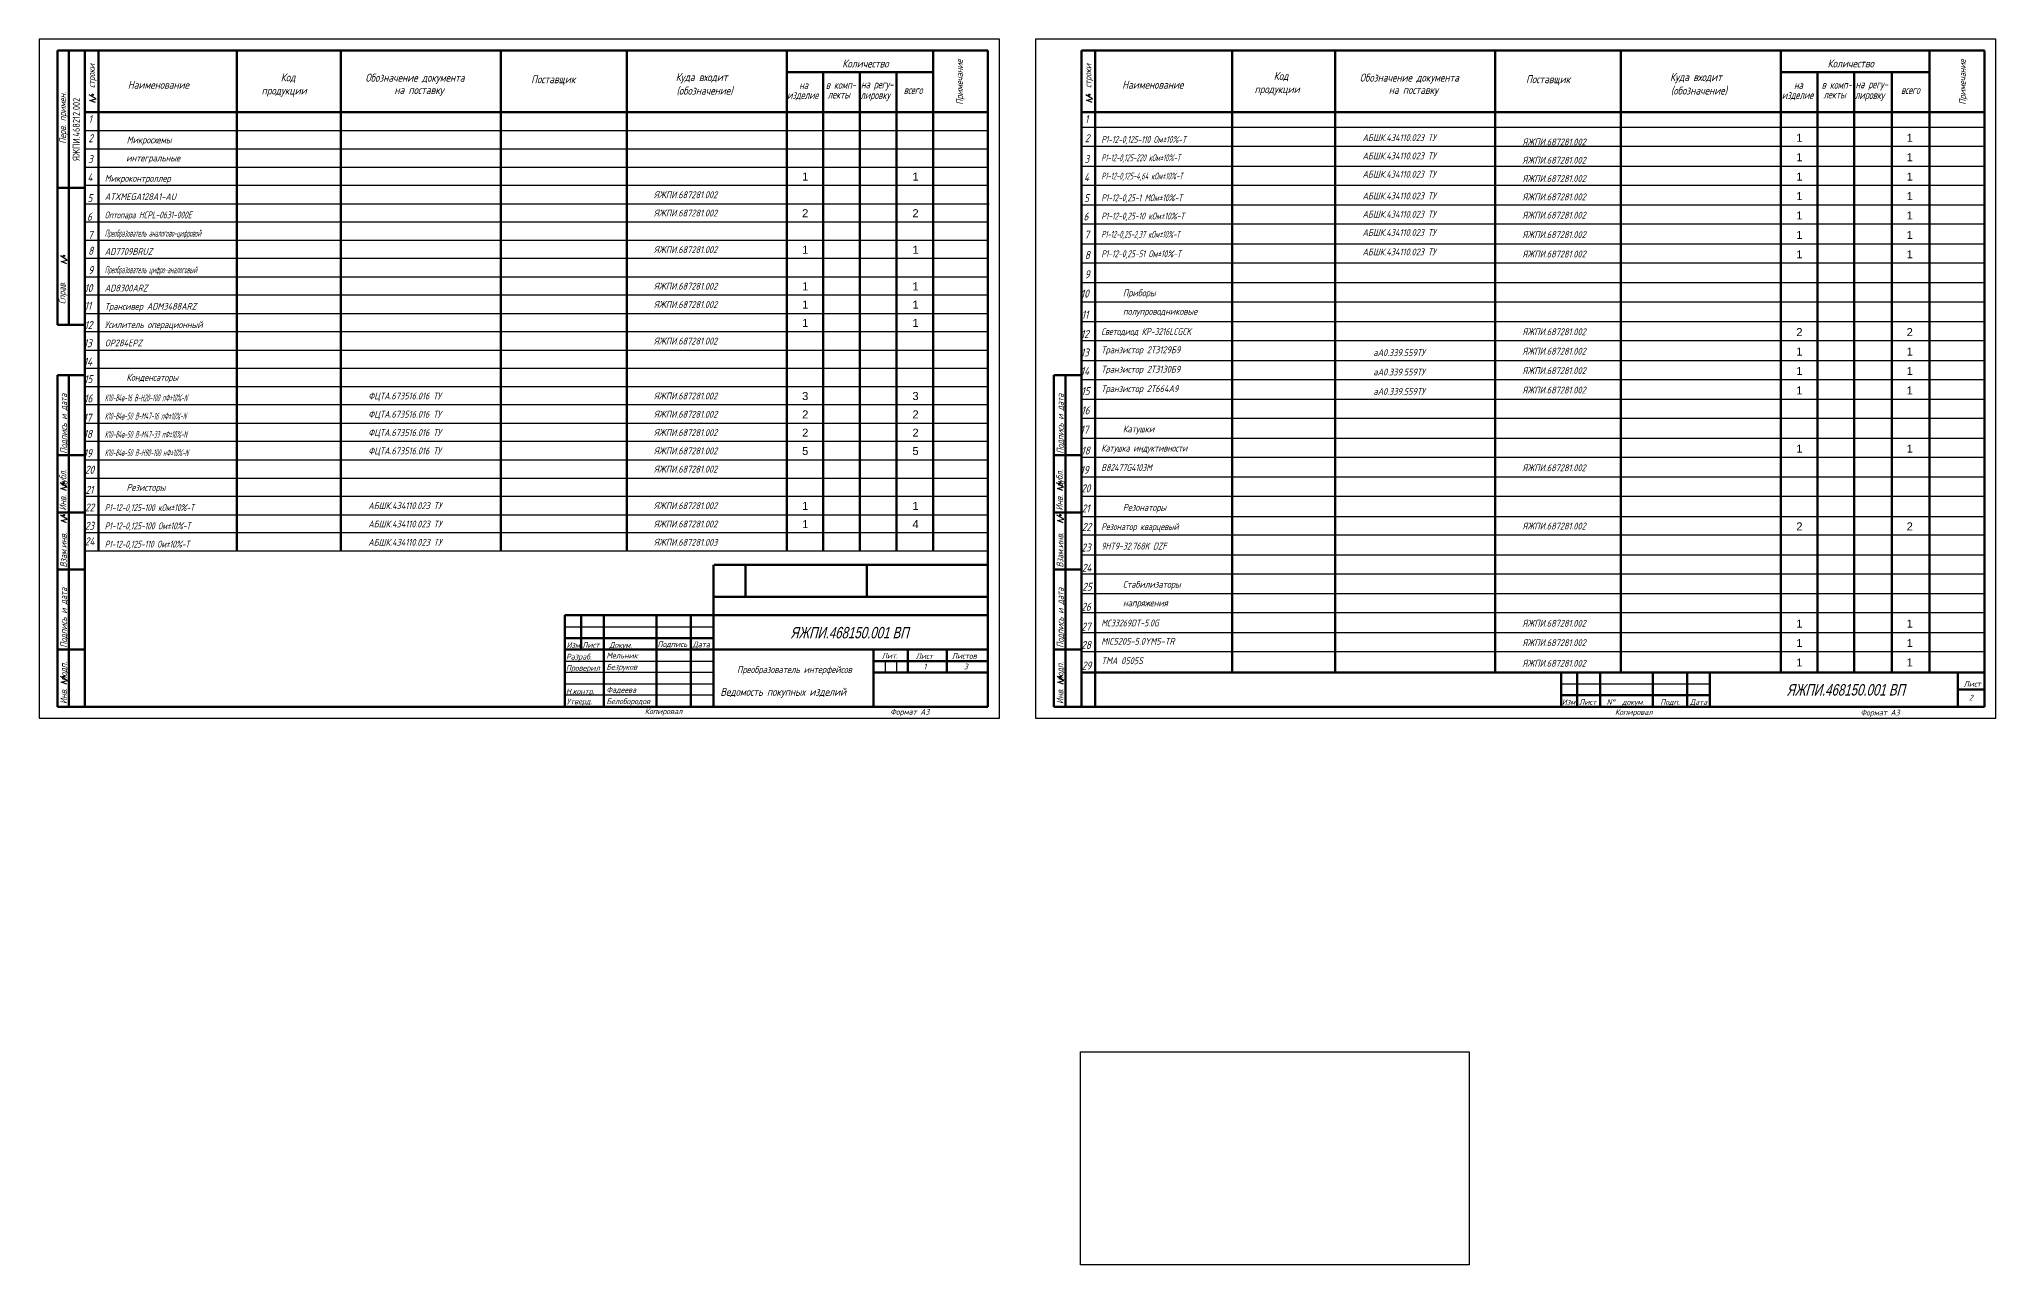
# Model space of a CAD drawing. Header units: millimetres. Extents: x 616 to 3040, y 265 to 2725.
# Drawn here: x 1502 to 2358, y 265 to 801 of the extents above; entities that cross this region are included whole.
import ezdxf
from ezdxf.enums import TextEntityAlignment as Align

# ---------------------------------------------------------------- set-up
doc = ezdxf.new("R2010")
doc.units = ezdxf.units.MM
for name, color, linetype in [('2', 3, 'Continuous'), ('3', 3, 'Continuous'), ('TONK', 7, 'Continuous')]:
    doc.layers.add(name, color=color, linetype=linetype)
doc.layers.add('КА тонкая', color=7, linetype='Continuous', lineweight=15)
doc.layers.add('ОСНОВ', color=6, linetype='Continuous', lineweight=53)
doc.styles.add('CLW', font='clw.shx', dxfattribs={"width": 0.75, "oblique": 15})
doc.styles.add('GOST', font='GOST.shx', dxfattribs={"oblique": 15, "height": 5})
doc.styles.add('rom3.5', font='romans.shx', dxfattribs={"width": 0.8, "height": 3.5})
doc.styles.add('Аннотативный', font='arial.ttf')
doc.styles.add('гост', font='GOST_1.TTF', dxfattribs={"oblique": 15, "height": 3})

msp = doc.modelspace()

# ---------------------------------------------------------------- linework, layer by layer
at = {"color": 7, "linetype": 'ByBlock'}
for p, q in [((1501.97507, 801.33103), (1501.97507, 504.33103)), ((1921.97507, 801.33103), (1501.97507, 801.33103)), ((1921.97507, 504.33103), (1921.97507, 801.33103)), ((2357.85474, 801.33103), (1937.85474, 801.33103)), ((1937.85474, 801.33103), (1937.85474, 504.33103)), ((2357.85474, 504.33103), (2357.85474, 801.33103)), ((1501.97507, 504.33103), (1921.97507, 504.33103)), ((1937.85474, 504.33103), (2357.85474, 504.33103))]:
    msp.add_line(p, q, dxfattribs=at)
msp.add_line((1957.85474, 728.83103), (2352.85474, 728.83103))
msp.add_lwpolyline([(1957.51751, 358.34932), (2127.54696, 358.34932), (2127.54696, 265.20559), (1957.51751, 265.20559)], close=True)
at = {"layer": '2', "color": 7}
msp.add_line((2167.76742, 519.33418), (2232.76742, 519.33418), dxfattribs=at)
at = {"layer": '3', "color": 7, "linetype": 'ByBlock'}
for p, q in [((1521.97507, 796.33103), (1521.97507, 782.33103)), ((1521.97507, 796.33103), (1521.97507, 771.33103)), ((1521.97507, 796.33103), (1531.97507, 796.33103)), ((1521.97507, 796.33103), (1521.97507, 782.33103)), ((1704.97507, 796.33103), (1756.97507, 796.33103)), ((1832.97507, 796.33103), (1846.97507, 796.33103)), ((1849.47507, 796.33103), (1865.97507, 796.33103)), ((1916.97507, 796.33103), (1898.97507, 796.33103)), ((1957.85474, 796.33103), (1957.85474, 782.33103)), ((1957.85474, 796.33103), (1957.85474, 771.33103)), ((1957.85474, 796.33103), (1967.85474, 796.33103)), ((2268.85474, 796.33103), (2282.85474, 796.33103)), ((2285.35474, 796.33103), (2301.85474, 796.33103)), ((2352.85474, 796.33103), (2334.85474, 796.33103)), ((1521.97507, 771.33103), (1521.97507, 762.83103)), ((1521.97507, 771.33103), (1521.97507, 762.83103)), ((1526.88405, 775.21107), (1523.9062, 776.99608)), ((1524.20398, 774.55656), (1526.88405, 775.21107)), ((1526.64582, 773.60456), (1524.20398, 774.55656)), ((1957.85474, 771.33103), (1957.85474, 762.83103)), ((1962.75622, 775.24036), (1959.77838, 777.02538)), ((1960.07616, 774.58586), (1962.75622, 775.24036)), ((1962.51799, 773.63385), (1960.07616, 774.58586)), ((1916.97507, 762.83103), (1916.97507, 754.33103)), ((1957.85474, 762.83103), (2352.85474, 762.83103)), ((2352.85474, 762.83103), (2352.85474, 754.33103)), ((1521.97507, 761.33103), (1916.97507, 761.33103)), ((1521.97507, 754.33103), (1521.97507, 745.83103)), ((1521.97507, 754.33103), (1521.97507, 745.83103)), ((1521.97507, 753.33103), (1916.97507, 753.33103)), ((2352.85474, 754.33103), (1957.85474, 754.33103)), ((1957.85474, 754.33103), (1957.85474, 745.83103)), ((1521.97507, 745.33103), (1916.97507, 745.33103)), ((1957.85474, 745.83103), (2352.85474, 745.83103)), ((1916.97507, 737.33103), (1521.97507, 737.33103)), ((2352.85474, 737.33103), (1957.85474, 737.33103)), ((1522.47507, 729.33103), (1917.47507, 729.33103)), ((1916.97507, 721.33103), (1521.97507, 721.33103)), ((2352.85474, 720.33103), (1957.85474, 720.33103)), ((1521.97507, 713.33103), (1916.97507, 713.33103)), ((1957.85474, 711.83103), (2352.85474, 711.83103)), ((1514.27544, 704.71892), (1511.29759, 706.50393)), ((1511.59538, 704.06442), (1514.27544, 704.71892)), ((1514.03721, 703.11241), (1511.59538, 704.06442)), ((1916.97507, 705.33103), (1521.97507, 705.33103)), ((2352.85474, 703.33103), (1957.85474, 703.33103)), ((1521.97507, 697.33103), (1916.97507, 697.33103)), ((1957.85474, 694.83103), (2352.85474, 694.83103)), ((1916.97507, 689.33103), (1521.97507, 689.33103)), ((2352.85474, 686.33103), (1957.85474, 686.33103)), ((1521.97507, 681.33103), (1916.97507, 681.33103)), ((1957.85474, 677.83103), (2352.85474, 677.83103)), ((1916.97507, 673.33103), (1521.97507, 673.33103)), ((2352.85474, 669.33103), (1957.85474, 669.33103)), ((1521.97507, 665.33103), (1916.97507, 665.33103)), ((1957.85474, 660.83103), (2352.85474, 660.83103)), ((1509.97507, 654.33103), (1514.97507, 654.33103)), ((1916.97507, 657.33103), (1521.97507, 657.33103)), ((1521.97507, 619.33103), (1521.97507, 654.33103)), ((1521.97507, 619.33103), (1521.97507, 654.33103)), ((1945.85474, 654.33103), (1950.85474, 654.33103)), ((1957.85474, 619.33103), (1957.85474, 654.33103)), ((1957.85474, 619.33103), (1957.85474, 654.33103)), ((2352.85474, 652.33103), (1957.85474, 652.33103)), ((1521.97507, 649.33103), (1916.97507, 649.33103)), ((1957.85474, 643.83103), (2352.85474, 643.83103)), ((1916.97507, 641.33103), (1521.97507, 641.33103)), ((2352.85474, 635.33103), (1957.85474, 635.33103)), ((1521.97507, 633.33103), (1916.97507, 633.33103)), ((1916.97507, 625.33103), (1521.97507, 625.33103)), ((1957.85474, 626.83103), (2352.85474, 626.83103)), ((1521.97507, 617.31261), (1916.97507, 617.31261)), ((2352.85474, 618.33103), (1957.85474, 618.33103)), ((1521.97507, 609.31261), (1916.97507, 609.31261)), ((1957.85474, 609.83103), (2352.85474, 609.83103)), ((1514.14262, 605.46973), (1511.16478, 607.25474)), ((1511.46256, 604.81522), (1514.14262, 605.46973)), ((1513.90439, 603.86322), (1511.46256, 604.81522)), ((1916.97507, 601.33103), (1521.97507, 601.33103)), ((1950.02229, 605.46973), (1947.04445, 607.25474)), ((1947.34223, 604.81522), (1950.02229, 605.46973)), ((1949.78406, 603.86322), (1947.34223, 604.81522)), ((2352.85474, 601.33103), (1957.85474, 601.33103)), ((1514.23798, 591.37007), (1511.26013, 593.15508)), ((1511.55792, 590.71557), (1514.23798, 591.37007)), ((1513.99975, 589.76356), (1511.55792, 590.71557)), ((1521.97507, 593.33103), (1916.97507, 593.33103)), ((1950.11765, 591.37007), (1947.1398, 593.15509)), ((1947.43759, 590.71557), (1950.11765, 591.37007)), ((1949.87942, 589.76356), (1947.43759, 590.71557)), ((1958.15138, 592.47092), (2353.15138, 592.47092)), ((1916.97507, 585.33103), (1521.97507, 585.33103)), ((2352.85474, 584.33103), (1957.85474, 584.33103)), ((1916.97507, 577.33103), (1521.97507, 577.33103)), ((1957.85474, 575.83103), (2352.85474, 575.83103)), ((1521.97507, 534.33103), (1521.97507, 569.33103)), ((1521.97507, 534.33103), (1521.97507, 569.33103)), ((1957.85474, 534.33103), (1957.85474, 569.33103)), ((2352.85474, 567.33103), (1957.85474, 567.33103)), ((1957.85474, 558.83103), (2352.85474, 558.83103)), ((2352.85474, 509.33103), (2352.85474, 564.33103)), ((1731.97507, 549.33103), (1731.97507, 544.33103)), ((2352.85474, 550.33103), (1957.85474, 550.33103)), ((1731.97507, 544.33103), (1796.97507, 544.33103)), ((1916.97507, 539.33103), (1916.97507, 534.33103)), ((1957.85474, 541.83103), (2352.85474, 541.83103)), ((2352.85474, 539.33103), (2352.85474, 534.33103)), ((1866.97507, 534.33103), (1881.97507, 534.33103)), ((1916.97507, 534.33103), (1866.97507, 534.33103)), ((1881.97507, 534.33103), (1898.97507, 534.33103)), ((2352.85474, 533.33103), (1957.85474, 533.33103)), ((1514.33453, 520.75186), (1511.35668, 522.53688)), ((1731.97507, 529.33103), (1796.97507, 529.33103)), ((1796.97507, 524.33103), (1731.97507, 524.33103)), ((1866.97507, 529.33103), (1871.97507, 529.33103)), ((1871.97507, 529.33103), (1876.97507, 529.33103)), ((1871.97507, 529.33103), (1871.97507, 524.33103)), ((1876.97507, 529.33103), (1876.97507, 524.33103)), ((1916.97507, 529.33103), (1916.97507, 524.33103)), ((1916.97507, 529.33103), (1916.97507, 524.33103)), ((1950.2142, 520.75186), (1947.23635, 522.53688)), ((2352.85474, 529.33103), (2352.85474, 524.33103)), ((2352.85474, 529.33103), (2352.85474, 524.33103)), ((1511.65446, 520.09736), (1514.33453, 520.75186)), ((1514.0963, 519.14535), (1511.65446, 520.09736)), ((1731.97507, 519.33103), (1796.97507, 519.33103)), ((1796.97507, 514.33103), (1731.97507, 514.33103)), ((1947.53414, 520.09736), (1950.2142, 520.75186)), ((1949.97597, 519.14535), (1947.53414, 520.09736)), ((2352.85474, 519.33103), (2352.85474, 514.33103))]:
    msp.add_line(p, q, dxfattribs=at)
for centre in [(1525.45468, 776.99608), (1961.32686, 777.02538), (1512.84607, 706.50393), (1512.71325, 607.25474), (1948.59293, 607.25474), (1512.80861, 593.15508), (1948.68828, 593.15509), (1512.90516, 522.53688), (1948.78483, 522.53688)]:
    msp.add_circle(centre, 0.29779, dxfattribs=at)
at = {"layer": 'ОСНОВ', "color": 7, "linetype": 'Continuous'}
for p, q in [((1521.97507, 796.33103), (1509.97507, 796.33103)), ((1514.97507, 796.33103), (1514.97507, 676.33103)), ((1509.97507, 736.33103), (1521.97507, 736.33103)), ((1514.97507, 654.33103), (1514.97507, 509.33103)), ((1950.85474, 654.33103), (1950.85474, 509.33103)), ((1509.97507, 619.33103), (1521.97507, 619.33103)), ((1945.85474, 619.33103), (1957.85474, 619.33103)), ((1509.97507, 594.33103), (1521.97507, 594.33103)), ((1945.85474, 594.33103), (1957.85474, 594.33103)), ((1521.97507, 569.33103), (1509.97507, 569.33103)), ((1957.85474, 569.33103), (1945.85474, 569.33103)), ((1509.97507, 534.33103), (1521.97507, 534.33103)), ((1945.85474, 534.33103), (1957.85474, 534.33103)), ((2232.76742, 524.33418), (2352.76742, 524.33418)), ((1521.97507, 509.33103), (1509.97507, 509.33103)), ((1957.85474, 509.33103), (1945.85474, 509.33103))]:
    msp.add_line(p, q, dxfattribs=at)
at = {"layer": 'ОСНОВ', "color": 7, "linetype": 'ByBlock'}
for p, q in [((1509.97507, 796.33103), (1509.97507, 676.33103)), ((1521.97507, 796.33103), (1514.97507, 796.33103)), ((1521.97507, 796.33103), (1521.97507, 509.33103)), ((1521.97507, 796.33103), (1521.97507, 571.33103)), ((1521.97507, 796.33103), (1521.97507, 771.33103)), ((1521.97507, 796.33103), (1521.97507, 571.33103)), ((1521.97507, 796.33103), (1521.97507, 509.33103)), ((1916.97507, 796.33103), (1521.97507, 796.33103)), ((1527.97507, 796.33103), (1527.97507, 577.33103)), ((1588.42523, 577.33103), (1588.42523, 796.33103)), ((1633.97507, 796.33103), (1633.97507, 577.33103)), ((1703.97507, 577.33103), (1703.97507, 796.33103)), ((1758.97507, 796.33103), (1758.97507, 577.33103)), ((1828.97507, 577.33103), (1828.97507, 796.41665)), ((1892.97507, 786.93245), (1892.97507, 796.33103)), ((1916.97507, 509.33103), (1916.97507, 796.33103)), ((2352.85474, 796.33103), (1957.85474, 796.33103)), ((1957.85474, 796.33103), (1957.85474, 509.33103)), ((1957.85474, 796.33103), (1957.85474, 571.33103)), ((1963.85474, 796.33103), (1963.85474, 509.33103)), ((2023.85476, 524.33418), (2023.85476, 796.65195)), ((2068.85474, 796.33103), (2068.85474, 524.33418)), ((2138.85474, 524.33418), (2138.85474, 796.33103)), ((2193.85474, 796.33103), (2193.85474, 524.33418)), ((2263.85474, 786.93245), (2263.85474, 796.33103)), ((2328.85474, 786.93245), (2328.85474, 796.33103)), ((2352.85474, 509.33103), (2352.85474, 796.33103)), ((1828.97507, 786.93245), (1892.97507, 786.93245)), ((1844.97507, 577.33103), (1844.97507, 786.93245)), ((1860.97507, 577.33103), (1860.97507, 786.93245)), ((1876.97507, 577.33103), (1876.97507, 786.93245)), ((1892.97507, 786.93245), (1892.97507, 577.33103)), ((2263.85474, 524.33418), (2263.85474, 786.93245)), ((2263.85474, 786.93245), (2328.85474, 786.93245)), ((2279.85474, 524.33418), (2279.85474, 786.93245)), ((2295.85474, 786.93245), (2295.85474, 524.33418)), ((2312.35474, 524.33418), (2312.35474, 786.93245)), ((2328.85474, 786.93245), (2328.85474, 524.33418)), ((1521.97507, 769.33103), (1916.97507, 769.33103)), ((1957.85474, 769.33103), (2352.85474, 769.33103)), ((1509.97507, 676.33103), (1521.97507, 676.33103)), ((1509.97507, 619.33103), (1509.97507, 654.33103)), ((1509.97507, 654.33103), (1521.97507, 654.33103)), ((1945.85474, 654.33103), (1957.85474, 654.33103)), ((1945.85474, 619.33103), (1945.85474, 654.33103)), ((1509.97507, 569.33103), (1509.97507, 619.33103)), ((1945.85474, 569.33103), (1945.85474, 619.33103)), ((1509.97507, 569.33103), (1509.97507, 534.33103)), ((1796.97507, 571.44487), (1796.97507, 509.33103)), ((1797.24615, 571.33103), (1916.49662, 571.33103)), ((1810.97507, 571.44487), (1810.97507, 557.33103)), ((1863.97507, 571.44487), (1863.97507, 557.33103)), ((1945.85474, 569.33103), (1945.85474, 534.33103)), ((1957.85474, 534.33103), (1957.85474, 569.33103)), ((1797.33563, 557.33103), (1916.97507, 557.33103)), ((1916.97507, 509.33103), (1916.97507, 564.33103)), ((1731.97507, 549.33103), (1916.97507, 549.33103)), ((1731.97507, 549.33103), (1731.97507, 509.33103)), ((1739.00248, 534.33103), (1739.00248, 549.33103)), ((1748.97507, 549.33103), (1748.97507, 509.33103)), ((1771.97507, 549.33103), (1771.97507, 509.33103)), ((1786.97507, 549.33103), (1786.97507, 509.33103)), ((1731.97507, 544.33103), (1731.97507, 539.33103)), ((1731.97507, 539.33103), (1796.97507, 539.33103)), ((1509.97507, 509.33103), (1509.97507, 534.33103)), ((1796.97507, 534.33103), (1731.97507, 534.33103)), ((1796.97507, 534.33103), (1916.97507, 534.33103)), ((1866.97507, 534.33103), (1866.97507, 509.33103)), ((1881.97507, 534.33103), (1881.97507, 524.33103)), ((1898.97507, 534.33103), (1898.97507, 524.33103)), ((1945.85474, 509.33103), (1945.85474, 534.33103)), ((1866.97507, 529.33103), (1916.97507, 529.33103)), ((1916.97507, 524.33103), (1866.97507, 524.33103)), ((2167.76742, 524.33418), (1957.85474, 524.33418)), ((2167.76742, 524.33418), (2167.76742, 509.33103)), ((2174.76742, 524.33103), (2174.76742, 509.33103)), ((2184.76742, 524.33418), (2184.76742, 509.33418)), ((2207.76742, 524.33418), (2207.76742, 509.33418)), ((2222.76742, 524.33418), (2222.76742, 509.33418)), ((2232.76742, 524.33418), (2232.76742, 509.33418)), ((2341.20874, 524.33418), (2341.20874, 509.33103)), ((1916.97507, 519.33103), (1916.97507, 514.33103)), ((2167.76742, 514.33418), (2232.76742, 514.33418)), ((2341.20874, 516.83418), (2352.76742, 516.83418)), ((1521.97507, 509.33103), (1916.97507, 509.33103)), ((1957.85474, 509.33103), (2352.85474, 509.33103))]:
    msp.add_line(p, q, dxfattribs=at)
at = {"layer": 'ОСНОВ', "color": 7}
msp.add_line((2167.76742, 524.33418), (2232.76742, 524.33418), dxfattribs=at)

# ---------------------------------------------------------------- texts
at = {"insert": (1516.70053, 748.16588), "char_height": 3.0911819, "attachment_point": 1, "rotation": 90, "style": 'rom3.5'}
msp.add_mtext_dynamic_manual_height_columns('ЯЖПИ.468212.002', width=55.2474655, gutter_width=17.5, heights=[0], dxfattribs=at)
at = {"char_height": 3.5, "attachment_point": 5, "style": 'Аннотативный'}
for s, insert, width in [('1', (2271.94174, 758.19202), 16), ('1', (2320.19174, 758.19202), 15.5), ('1', (2271.94174, 749.69202), 16), ('1', (2320.19174, 749.69202), 15.5), ('1', (1837.06207, 741.19202), 16), ('1', (1885.31207, 741.19202), 15.5), ('1', (2271.94174, 741.19202), 16), ('1', (2320.19174, 741.19202), 15.5), ('1', (2271.94174, 732.69202), 16), ('1', (2320.19174, 732.69202), 15.5), ('2', (1837.06207, 725.19202), 16), ('2', (1885.31207, 725.19202), 15.5), ('1', (2271.94174, 724.19202), 16), ('1', (2320.19174, 724.19202), 15.5), ('1', (1837.06207, 709.19202), 16), ('1', (1885.31207, 709.19202), 15.5), ('1', (2271.94174, 715.69202), 16), ('1', (2320.19174, 715.69202), 15.5), ('1', (2271.94174, 707.19202), 16), ('1', (2320.19174, 707.19202), 15.5), ('1', (1837.06207, 693.19202), 16), ('1', (1885.31207, 693.19202), 15.5), ('1', (1837.06207, 685.19202), 16), ('1', (1885.31207, 685.19202), 15.5), ('1', (1837.06207, 677.19202), 16), ('1', (1885.31207, 677.19202), 15.5), ('2', (2271.94174, 673.19202), 16), ('2', (2320.19174, 673.19202), 15.5), ('1', (2271.94174, 664.69202), 16), ('1', (2320.19174, 664.69202), 15.5), ('1', (2271.94174, 656.19202), 16), ('1', (2320.19174, 656.19202), 15.5), ('3', (1837.06207, 645.19202), 16), ('3', (1885.31207, 645.19202), 15.5), ('1', (2271.94174, 647.69202), 16), ('1', (2320.19174, 647.69202), 15.5), ('2', (1837.06207, 637.19202), 16), ('2', (1885.31207, 637.19202), 15.5), ('2', (1837.06207, 629.19202), 16), ('2', (1885.31207, 629.19202), 15.5), ('5', (1837.06207, 621.1736), 16), ('5', (1885.31207, 621.1736), 15.5), ('1', (2271.94174, 622.19202), 16), ('1', (2320.19174, 622.19202), 15.5), ('1', (1837.06207, 597.19202), 16), ('1', (1837.06207, 589.19202), 16), ('4', (1885.31207, 589.19202), 15.5), ('1', (1885.31207, 597.19202), 15.5), ('2', (2271.94174, 588.19202), 16), ('2', (2320.19174, 588.19202), 15.5), ('1', (2271.94174, 545.69202), 16), ('1', (2320.19174, 545.69202), 15.5), ('1', (2271.94174, 537.19202), 16), ('1', (2320.19174, 537.19202), 15.5), ('1', (2271.94174, 528.69202), 16), ('1', (2320.19174, 528.69202), 15.5)]:
    msp.add_mtext(s, dxfattribs=dict(at, insert=insert, width=width))
at = {"insert": (1832.35007, 525.20319), "char_height": 3, "attachment_point": 5, "style": 'GOST'}
msp.add_mtext_dynamic_manual_height_columns('Преобразователь интерфейсов', width=69.25, gutter_width=17.5, heights=[0], dxfattribs=at)
at = {"layer": '3', "color": 7, "linetype": 'ByBlock', "style": 'rom3.5', "oblique": 15, "width": 0.8}
for s, p in [('строки', (1526.40704, 779.95069)), ('Примечание', (1906.05934, 772.61116)), ('строки', (1962.25155, 779.97999)), ('Примечание', (2344.72862, 772.64046)), ('Перв. примен.', (1513.77133, 755.53618)), ('Справ.', (1513.50978, 685.41554)), ('Подпись и дата', (1514.22063, 619.98736)), ('Подпись и дата', (1950.10031, 619.98737)), ('Инв.  дубл.', (1513.8477, 595.12887)), ('Инв.  дубл.', (1949.72737, 595.12888)), ('Взам.инв.', (1514.10454, 570.22951)), ('Взам.инв.', (1949.98421, 570.22951)), ('Подпись и дата', (1514.22006, 535.11143)), ('Подпись и дата', (1950.09974, 535.11143)), ('Инв.  подп.', (1514.1552, 510.53813)), ('Инв.  подп.', (1950.03487, 510.53813))]:
    msp.add_text(s, height=3, rotation=90, dxfattribs=at).set_placement(p)
at = {"layer": '3', "color": 7, "linetype": 'ByBlock', "style": 'rom3.5', "oblique": 15}
for s, height, width, p in [('Количество', 3.5, 0.8, (1853.26674, 788.91836)), ('Количество', 3.5, 0.8, (2284.22764, 788.94766)), ('Наименование', 3.5, 0.8, (1540.76571, 779.60355)), ('продукции', 3.5, 0.8, (1599.27234, 777.10688)), ('Код', 3.5, 0.8, (1607.64269, 782.86569)), ('Обозначение документа ', 3.5, 0.8, (1644.69609, 782.72144)), ('на поставку', 3.5, 0.8, (1657.36066, 777.34406)), ('Поставщик', 3.5, 0.8, (1717.17049, 782.03262)), ('Куда входит', 3.5, 0.8, (1780.40904, 782.9809)), ('(обозначение)', 3.5, 0.8, (1780.74744, 777.04715)), ('на', 3.5, 0.7, (1834.42352, 779.48187)), ('в комп-', 3.5, 0.6, (1846.07986, 779.59025)), ('на регу-', 3.5, 0.6, (1861.44946, 779.80702)), ('всего', 3.5, 0.7, (1880.15685, 777.32042)), ('Наименование', 3.5, 0.8, (1975.70874, 779.63285)), ('продукции', 3.5, 0.8, (2033.61681, 777.71371)), ('Код', 3.5, 0.8, (2041.98716, 783.47252)), ('Обозначение документа ', 3.5, 0.8, (2079.63911, 782.75074)), ('на поставку', 3.5, 0.8, (2092.30369, 777.37336)), ('Поставщик', 3.5, 0.8, (2152.32006, 782.06192)), ('Куда входит', 3.5, 0.8, (2215.35206, 783.01019)), ('(обозначение)', 3.5, 0.8, (2215.69046, 777.07645)), ('на', 3.5, 0.7, (2269.55502, 779.51117)), ('в комп-', 3.5, 0.6, (2281.65481, 779.61955)), ('на регу-', 3.5, 0.6, (2296.47796, 779.83632)), ('всего', 3.5, 0.7, (2316.3957, 777.34972)), ('изделие', 3.5, 0.7, (1829.10771, 775.12851)), ('лекты', 3.5, 0.7, (1846.83926, 775.34528)), ('лировку', 3.5, 0.7, (1861.15867, 775.12851)), ('изделие', 3.5, 0.7, (2264.23921, 775.15781)), ('лекты', 3.5, 0.7, (2282.41421, 775.37458)), ('лировку', 3.5, 0.7, (2296.15472, 775.15781)), ('1', 3.5, 0.8, (1523.51122, 764.58166)), ('1', 3.5, 0.8, (1959.3908, 764.58166)), ('2', 3.5, 0.8, (1523.51122, 756.24607)), ('2', 3.5, 0.8, (1959.3908, 756.24607)), ('3', 3.5, 0.8, (1523.31257, 747.11662)), ('3', 3.5, 0.8, (1959.19214, 747.11662)), ('4', 3.5, 0.8, (1523.11391, 739.17797)), ('4', 3.5, 0.8, (1958.99349, 739.17797)), ('5', 3.5, 0.8, (1523.11391, 730.04852)), ('5', 3.5, 0.8, (1958.99349, 730.04852)), ('6', 3.5, 0.8, (1522.91526, 721.9114)), ('6', 3.5, 0.8, (1958.79483, 721.99584)), ('8', 3.5, 0.8, (1523.43766, 707.01927)), ('7', 3.5, 0.8, (1523.31257, 713.97274)), ('7', 3.5, 0.8, (1959.19214, 714.05718)), ('9', 3.5, 0.8, (1523.43766, 698.58126)), ('8', 3.5, 0.8, (1959.31723, 705.14836)), ('10', 3.5, 0.8, (1521.80421, 690.70193)), ('9', 3.5, 0.8, (1959.31723, 696.71036)), ('11', 3.5, 0.8, (1521.80421, 682.95744)), ('10', 3.5, 0.8, (1957.61325, 688.27236)), ('12', 3.5, 0.8, (1521.80421, 674.51944)), ('11', 3.5, 0.8, (1957.95127, 679.04675)), ('13', 3.5, 0.8, (1521.45229, 666.57269)), ('12', 3.5, 0.8, (1957.61325, 670.60875)), ('14', 3.5, 0.8, (1521.45229, 658.48627)), ('13', 3.5, 0.8, (1957.59935, 662.52233)), ('15', 3.5, 0.8, (1521.6496, 650.86441)), ('14', 3.5, 0.8, (1957.59935, 654.43592)), ('16', 3.5, 0.8, (1521.6496, 642.42641)), ('15', 3.5, 0.8, (1957.83896, 645.64633)), ('17', 3.5, 0.8, (1521.28345, 633.98841)), ('16', 3.5, 0.8, (1957.83896, 637.20833)), ('18', 3.5, 0.8, (1521.40855, 626.90998)), ('17', 3.5, 0.8, (1957.41644, 628.77033)), ('19', 3.5, 0.8, (1521.40855, 618.47198)), ('18', 3.5, 0.8, (1957.83896, 619.62916)), ('20', 3.5, 0.8, (1522.00335, 611.23493)), ('19', 3.5, 0.8, (1957.41644, 611.19116)), ('21', 3.5, 0.8, (1522.19883, 602.44534)), ('20', 3.5, 0.8, (1957.76836, 603.10474)), ('22', 3.5, 0.8, (1522.00335, 594.72294)), ('21', 3.5, 0.8, (1958.00797, 594.31516)), ('23', 3.5, 0.8, (1521.96168, 586.71913)), ('24', 3.5, 0.8, (1521.96168, 579.92421)), ('22', 3.5, 0.8, (1958.10637, 586.22874)), ('23', 3.5, 0.8, (1957.85286, 577.21603)), ('24', 3.5, 0.8, (1958.06788, 568.34976)), ('25', 3.5, 0.8, (1958.2567, 560.04943)), ('26', 3.5, 0.8, (1957.83418, 551.28737)), ('27', 3.5, 0.8, (1957.83418, 542.60975)), ('Разраб.', 2.5, 0.8, (1732.44627, 529.97154)), ('Изм ', 2.5, 0.8, (1732.66275, 535.03143)), ('Лист', 2.5, 0.8, (1739.51167, 535.10299)), ('Мельник', 2.5, 0.8, (1750.10732, 530.46462)), ('Докум.', 2.5, 0.8, (1751.39224, 535.0798)), ('Подпись', 2.5, 0.8, (1772.44307, 535.43092)), ('Дата', 2.5, 0.8, (1787.8061, 535.30899)), ('Лит.', 2.5, 0.8, (1870.53892, 530.40269)), ('Лист', 2.5, 0.8, (1885.38419, 530.23688)), ('Листов', 2.5, 0.8, (1901.17567, 530.31571)), ('28', 3.5, 0.8, (1957.7695, 534.5825)), ('Проверил', 2.5, 0.8, (1732.38739, 525.02979)), ('Безруков', 2.5, 0.8, (1750.10732, 525.46462)), ('1', 2.5, 0.8, (1888.85084, 525.67117)), ('3', 2.5, 0.8, (1906.4484, 525.67117)), ('29', 3.5, 0.8, (1958.05746, 525.57553)), ('Н.контр.', 2.5, 0.8, (1732.40385, 514.79935)), ('Фадеева', 2.5, 0.8, (1750.10732, 515.46462)), ('Ведомость покупных изделий', 3.5, 0.8, (1799.95172, 514.08372)), ('2', 2.5, 0.8, (2346.06106, 512.06819)), ('Утверд.', 2.5, 0.8, (1732.72824, 510.41903)), ('Белобородов', 2.5, 0.8, (1750.10732, 510.46462)), ('Копировал', 2.5, 0.8, (1766.88128, 506.09032)), ('Формат А3 ', 2.5, 0.8, (1874.27289, 505.84911)), ('Копировал', 2.5, 0.8, (2191.25993, 505.75991)), ('Формат А3 ', 2.5, 0.8, (2298.65154, 505.5187))]:
    msp.add_text(s, height=height, dxfattribs=dict(at, width=width)).set_placement(p)
at = {"layer": '3', "color": 7, "linetype": 'ByBlock', "style": 'rom3.5', "oblique": 15, "width": 0.8}
for s, p in [('Лист', (2347.52548, 518.09625)), ('Изм.', (2171.30764, 510.1468)), ('Лист', (2179.30764, 510.1468)), ('N%%d  докум.', (2195.80764, 510.1468)), ('Подп.', (2215.30764, 510.1468)), ('Дата', (2227.80764, 510.1468))]:
    msp.add_text(s, height=2.5, dxfattribs=at).set_placement(p, align=Align.CENTER)
at = {"layer": 'TONK', "style": 'CLW', "oblique": 15, "width": 0.75}
for p in [(1830.49332, 539.22782), (2266.28567, 514.23096)]:
    msp.add_text('ЯЖПИ.468150.001 ВП ', height=5, dxfattribs=at).set_placement(p)
at = {"layer": 'КА тонкая', "linetype": 'ByBlock', "ltscale": 20, "style": 'гост', "oblique": 15}
for s, p in [('Микросхемы', (1540.26812, 755.7718)), ('ЯЖПИ.687281.002', (2150.81889, 754.85708)), ('интегральные', (1540.0474, 747.84188)), ('ЯЖПИ.687281.002', (2150.81889, 746.85708)), ('Микроконтроллер', (1530.66247, 738.94335)), ('ЯЖПИ.687281.002', (2150.81889, 738.85708)), ('ATXMEGA128A1-AU ', (1530.66247, 730.94335)), ('ЯЖПИ.687281.002', (1770.93922, 731.75382)), ('ЯЖПИ.687281.002', (2150.81889, 730.83866)), ('ЯЖПИ.687281.002', (1770.93922, 723.75382)), ('ЯЖПИ.687281.002', (2150.81889, 722.83866)), ('ЯЖПИ.687281.002', (1770.93922, 707.75382)), ('ЯЖПИ.687281.002', (2150.81889, 714.33866)), ('AD7709BRUZ', (1530.66247, 706.94335)), ('ЯЖПИ.687281.002', (2150.81889, 705.83866)), ('AD8300ARZ', (1530.66247, 690.94335)), ('ЯЖПИ.687281.002', (1770.93922, 691.75382)), ('Трансивер ADM3488ARZ', (1530.66247, 682.94335)), ('ЯЖПИ.687281.002', (1770.93922, 683.75382)), ('OP284EPZ', (1530.66247, 666.94335)), ('ЯЖПИ.687281.002', (1770.93922, 667.75382)), ('ЯЖПИ.687281.002', (2150.81889, 671.83866)), ('ЯЖПИ.687281.002', (2150.81889, 663.33866)), ('Конденсаторы', (1540.14046, 651.85658)), ('ЯЖПИ.687281.002', (2150.81889, 654.83866)), ('ФЦТА.673516.016 ТУ', (1645.93922, 643.75382)), ('ЯЖПИ.687281.002', (1770.93922, 643.75382)), ('ЯЖПИ.687281.002', (2150.81889, 646.33866)), ('ФЦТА.673516.016 ТУ', (1645.93922, 635.75382)), ('ЯЖПИ.687281.002', (1770.93922, 635.75382)), ('ФЦТА.673516.016 ТУ', (1645.93922, 627.75382)), ('ЯЖПИ.687281.002', (1770.93922, 627.75382)), ('ФЦТА.673516.016 ТУ', (1645.93922, 619.7354)), ('ЯЖПИ.687281.002', (1770.93922, 619.7354)), ('ЯЖПИ.687281.002', (1770.93922, 611.7354)), ('ЯЖПИ.687281.002', (2150.81889, 612.33866)), ('Резисторы', (1540.18995, 603.75382)), ('АБШК.434110.023 ТУ', (1645.93922, 595.75382)), ('АБШК.434110.023 ТУ', (1645.93922, 587.75382)), ('ЯЖПИ.687281.002', (1770.93922, 595.75382)), ('ЯЖПИ.687281.002', (1770.93922, 587.75382)), ('АБШК.434110.023 ТУ', (1645.93922, 579.75382)), ('ЯЖПИ.687281.003', (1770.93922, 579.75382)), ('ЯЖПИ.687281.002', (2150.81889, 586.83866)), ('ЯЖПИ.687281.002', (2150.81889, 544.33866)), ('ЯЖПИ.687281.002', (2150.81889, 535.83866)), ('ЯЖПИ.687281.002', (2150.81889, 526.8418))]:
    msp.add_text(s, height=3, dxfattribs=at).set_placement(p)
at = {"layer": 'КА тонкая', "linetype": 'ByBlock', "lineweight": 0, "ltscale": 20, "style": 'гост', "oblique": 15}
for s, width, p in [('Р1-12-0,125-110 Ом±10%%%-Т', 0.8, (1966.54214, 755.94335)), ('Р1-12-0,125-220 кОм±10%%%-Т', 0.7, (1966.54214, 747.94335)), ('Р1-12-0,125-4,64 кОм±10%%%-Т', 0.7, (1966.54214, 739.94335)), ('Р1-12-0,25-1 МОм±10%%%-Т', 0.8, (1966.54214, 730.44335)), ('Р1-12-0,25-10 кОм±10%%%-Т', 0.8, (1966.54214, 722.44335)), ('Р1-12-0,25-2,37 кОм±10%%%-Т', 0.7, (1966.54214, 714.44335)), ('Р1-12-0,25-51 Ом±10%%%-Т', 0.8, (1966.54214, 705.94335)), ('Светодиод КР-3216LCGCK', 0.85, (1966.54214, 671.94335)), ('Катушка индуктивности', 0.85, (1966.54214, 620.94335)), ('B82477G4103M', 0.85, (1966.54214, 612.44335)), ('Резонатор кварцевый', 0.85, (1966.54214, 586.58324)), ('9HT9-32.768K DZF', 0.85, (1966.54214, 578.08324)), ('MC33269DT-5.0G', 0.85, (1966.54214, 544.44335))]:
    msp.add_text(s, height=3, dxfattribs=dict(at, width=width)).set_placement(p)
for s, p in [('АБШК.434110.023 ТУ', (2080.81889, 756.75382)), ('АБШК.434110.023 ТУ', (2080.81889, 748.75382)), ('АБШК.434110.023 ТУ', (2080.81889, 740.75382)), ('АБШК.434110.023 ТУ', (2080.81889, 731.25382)), ('АБШК.434110.023 ТУ', (2080.81889, 723.25382)), ('АБШК.434110.023 ТУ', (2080.81889, 715.25382)), ('АБШК.434110.023 ТУ', (2080.81889, 706.75382)), ('Приборы', (1976.02013, 688.85658)), ('полупроводниковые', (1976.06962, 680.75382)), ('Транзистор 2Т3129Б9', (1966.54214, 663.94335)), ('аА0.339.559ТУ', (2085.57026, 662.73021)), ('Транзистор 2Т3130Б9', (1966.54214, 655.44335)), ('аА0.339.559ТУ', (2085.57026, 654.23021)), ('Транзистор 2Т664А9', (1966.54214, 646.94335)), ('аА0.339.559ТУ', (2085.57026, 645.73021)), ('Катушки', (1976.02013, 629.35658)), ('Резонаторы', (1976.02013, 594.99647)), ('Стабилизаторы', (1976.02013, 561.35658)), ('напряжения', (1976.06962, 553.25382)), ('MIC5205-5.0YM5-TR', (1966.54214, 536.44335)), ('TMA 0505S', (1966.54214, 527.94335))]:
    msp.add_text(s, height=3, dxfattribs=at).set_placement(p)
at = {"layer": 'КА тонкая', "linetype": 'ByBlock', "ltscale": 20, "style": 'гост', "oblique": 15}
for s, width, p in [('Оптопара HCPL-0631-000E', 0.8, (1530.66247, 722.94335)), ('Преобразователь аналогово-цифровой', 0.6, (1530.66247, 714.94335)), ('Преобразователь цифро-аналоговый', 0.6, (1530.66247, 698.94335)), ('Усилитель операционный', 0.9, (1530.66247, 674.94335)), ('К10-84в-16 В-Н20-100 пФ±10%%%-N', 0.6, (1530.66247, 642.94335)), ('К10-84в-50 В-М47-16 пФ±10%%%-N', 0.6, (1530.66247, 634.94335)), ('К10-84в-50 В-М47-33 пФ±10%%%-N', 0.6, (1530.66247, 626.94335)), ('К10-84в-50 В-Н90-100 нФ±10%%%-N', 0.6, (1530.66247, 618.92493)), ('Р1-12-0,125-100 кОм±10%%%-Т', 0.8, (1530.66247, 594.94335)), ('Р1-12-0,125-100 Ом±10%%%-Т', 0.8, (1530.66247, 586.94335)), ('Р1-12-0,125-110 Ом±10%%%-Т', 0.8, (1530.66247, 578.94335))]:
    msp.add_text(s, height=3, dxfattribs=dict(at, width=width)).set_placement(p)

doc.saveas('drawing.dxf')
